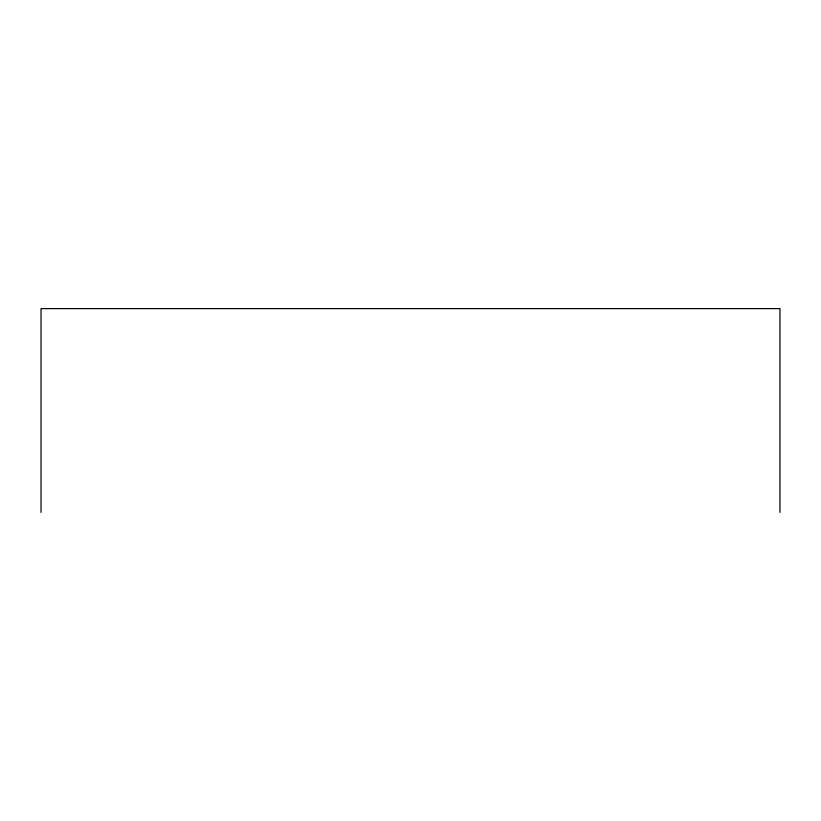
<?xml version="1.0" encoding="UTF-8"?>
<svg xmlns="http://www.w3.org/2000/svg" width="821" height="821" viewBox="0 0 821 821"><rect width="100%" height="100%" fill="white"/><g stroke="black" fill="none" stroke-linecap="round" stroke-linejoin="round"><path stroke-width="1.23" d="M779.95 512.386L779.95 308.614L41.05 308.614L41.05 512.386"/></g></svg>
